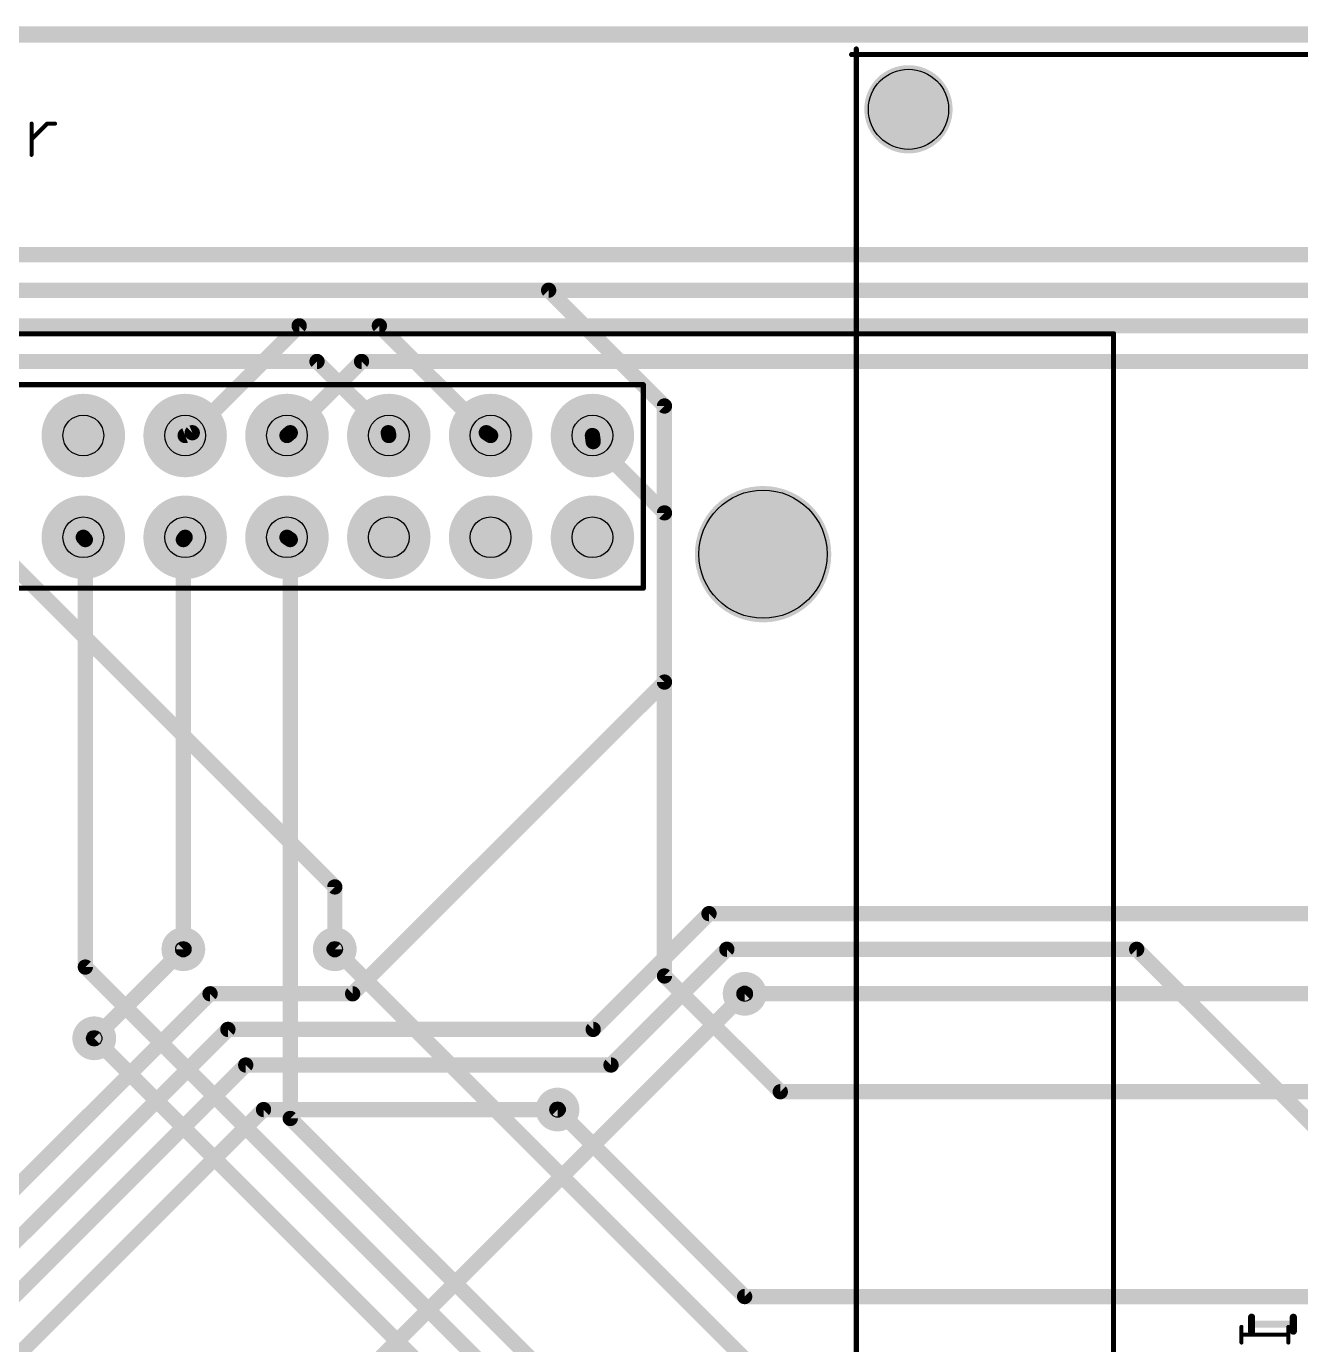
# Model space of a CAD drawing. Extents: x -15 to 99, y 4 to 73.
# Drawn here: x 26.98 to 58.76, y 39.69 to 72.59 of the extents above; entities that cross this region are included whole.
import ezdxf

# ---------------------------------------------------------------- set-up
doc = ezdxf.new("R2010")
doc.units = 0
for name, color, linetype in [('1', 22, 'CONTINUOUS'), ('112', 253, 'CONTINUOUS'), ('16', 175, 'CONTINUOUS'), ('17', 82, 'CONTINUOUS'), ('18', 82, 'CONTINUOUS'), ('20', 7, 'CONTINUOUS'), ('21', 253, 'CONTINUOUS'), ('29', 253, 'CONTINUOUS'), ('30', 253, 'CONTINUOUS'), ('44', 253, 'CONTINUOUS')]:
    doc.layers.add(name, color=color, linetype=linetype)

# ---------------------------------------------------------------- blocks, each defined once
blk = doc.blocks.new('ROUNDP')
at = {"const_width": 0.5}
blk.add_lwpolyline([(0, -0.25, 1), (0, 0.25, 1), (0, -0.25)], format="xyb", dxfattribs=at)
blk = doc.blocks.new('ROUNDV')
at = {"const_width": 0.5}
blk.add_lwpolyline([(0, -0.25, 1), (0, 0.25, 1), (0, -0.25)], format="xyb", dxfattribs=at)

msp = doc.modelspace()

# ---------------------------------------------------------------- linework, layer by layer
at = {"layer": '1'}
for points, const_width in [([(93.98, 72.39), (5.08, 72.39)], 0.4064), ([(20.2248, 66.8972), (67.7863, 66.8972)], 0.381), ([(24.4475, 66.0083), (72.4535, 66.0083)], 0.381), ([(31.115, 62.4523), (33.782, 65.1193)], 0.381), ([(33.782, 65.1193), (63.7858, 65.1193)], 0.381), ([(35.3377, 64.2302), (33.5598, 62.4523)], 0.381), ([(63.3413, 64.2302), (35.3377, 64.2302)], 0.381), ([(31.115, 62.4523), (30.9372, 62.3824)], 0.381), ([(33.5598, 62.4523), (33.4772, 62.3824)], 0.381), ([(41.1163, 62.23), (41.0972, 62.3824)], 0.381), ([(41.1163, 62.23), (42.8942, 60.452)], 0.381), ([(42.8942, 60.452), (42.8942, 56.2293)], 0.381), ([(26.0033, 59.7853), (34.671, 51.1175)], 0.381), ([(42.8942, 56.2293), (35.1155, 48.4505)], 0.381), ([(34.671, 51.1175), (34.671, 49.5618)], 0.381), ([(44.0055, 50.4507), (41.1163, 47.5615)], 0.381), ([(62.8968, 50.4507), (44.0055, 50.4507)], 0.381), ([(30.8928, 49.5618), (28.6703, 47.3392)], 0.381), ([(44.45, 49.5618), (41.5607, 46.6725)], 0.381), ([(54.6735, 49.5618), (44.45, 49.5618)], 0.381), ([(69.7865, 34.4488), (54.6735, 49.5618)], 0.381), ([(44.8945, 48.4505), (16.4465, 20.0025)], 0.381), ([(31.5595, 48.4505), (23.7808, 40.6718)], 0.381), ([(35.1155, 48.4505), (31.5595, 48.4505)], 0.381), ([(32.004, 47.5615), (12.6683, 28.2258)], 0.381), ([(41.1163, 47.5615), (32.004, 47.5615)], 0.381), ([(32.4485, 46.6725), (13.5572, 27.7813)], 0.381), ([(41.5607, 46.6725), (32.4485, 46.6725)], 0.381), ([(22.8918, 35.56), (32.893, 45.5613)], 0.381), ([(32.893, 45.5613), (40.2273, 45.5613)], 0.381)]:
    msp.add_lwpolyline(points, dxfattribs=dict(at, const_width=const_width))
at = {"layer": '1', "const_width": 0.1905}
for points in [[(33.782, 65.2145, 1), (33.782, 65.024)], [(33.8494, 65.0519, 1), (33.7146, 65.1866)], [(35.3377, 64.3255, 1), (35.3377, 64.135)], [(35.4051, 64.1629, 1), (35.2704, 64.2976)], [(30.9024, 62.4711, 1), (30.972, 62.2937)], [(31.0476, 62.5196, 1), (31.1824, 62.3849)], [(31.1498, 62.3636, 1), (31.0802, 62.5409)], [(33.4157, 62.4551, 1), (33.5387, 62.3097)], [(33.4924, 62.5196, 1), (33.6271, 62.3849)], [(33.6213, 62.3795, 1), (33.4982, 62.525)], [(41.1917, 62.3942, 1), (41.0027, 62.3706)], [(41.1836, 62.2974, 1), (41.0489, 62.1626)], [(41.0217, 62.2182, 1), (41.2108, 62.2418)], [(42.9895, 60.452, 1), (42.799, 60.452)], [(42.8269, 60.3846, 1), (42.9616, 60.5194)], [(42.799, 56.2293, 1), (42.9895, 56.2293)], [(42.9616, 56.1619, 1), (42.8269, 56.2966)], [(34.7662, 51.1175, 1), (34.5757, 51.1175)], [(34.6036, 51.0501, 1), (34.7384, 51.1849)], [(44.0055, 50.546, 1), (44.0055, 50.3555)], [(44.0729, 50.3834, 1), (43.9381, 50.5181)], [(30.9601, 49.4944, 1), (30.8254, 49.6291)], [(44.45, 49.657, 1), (44.45, 49.4665)], [(44.5174, 49.4944, 1), (44.3826, 49.6291)], [(54.7409, 49.6291, 1), (54.6061, 49.4944)], [(54.6735, 49.4665, 1), (54.6735, 49.657)], [(34.5757, 49.5618, 1), (34.7662, 49.5618)], [(31.5595, 48.5458, 1), (31.5595, 48.3553)], [(31.6269, 48.3831, 1), (31.4921, 48.5179)], [(35.0481, 48.5179, 1), (35.1829, 48.3831)], [(35.1155, 48.3553, 1), (35.1155, 48.5458)], [(44.9619, 48.3831, 1), (44.8271, 48.5179)], [(32.004, 47.6568, 1), (32.004, 47.4663)], [(32.0714, 47.4941, 1), (31.9366, 47.6289)], [(41.0489, 47.6289, 1), (41.1836, 47.4941)], [(41.1163, 47.4663, 1), (41.1163, 47.6568)], [(28.6029, 47.4066, 1), (28.7376, 47.2719)], [(32.4485, 46.7677, 1), (32.4485, 46.5772)], [(32.5159, 46.6051, 1), (32.3811, 46.7399)], [(41.4934, 46.7399, 1), (41.6281, 46.6051)], [(41.5607, 46.5772, 1), (41.5607, 46.7677)], [(32.893, 45.6565, 1), (32.893, 45.466)], [(32.9604, 45.4939, 1), (32.8256, 45.6286)], [(40.2273, 45.466, 1), (40.2273, 45.6565)]]:
    msp.add_lwpolyline(points, format="xyb", dxfattribs=at)
at = {"layer": '112'}
for points, const_width in [([(27.1067, 69.3865), (27.1067, 70.1661)], 0.1016), ([(27.1067, 69.7763), (27.4965, 70.1661)], 0.1016), ([(27.4965, 70.1661), (27.6914, 70.1661)], 0.1016), ([(57.5392, 40.0313), (57.5392, 40.3787)], 0.1778), ([(58.5815, 40.0313), (58.5815, 40.3787)], 0.1778), ([(58.5815, 40.205), (57.5392, 40.205)], 0.1778)]:
    msp.add_lwpolyline(points, dxfattribs=dict(at, const_width=const_width))
for points, const_width in [([(27.1321, 70.1661, 1), (27.0813, 70.1661)], 0.0508), ([(27.4965, 70.1915, 1), (27.4965, 70.1407)], 0.0508), ([(27.5144, 70.1482, 1), (27.4785, 70.1841)], 0.0508), ([(27.6914, 70.1407, 1), (27.6914, 70.1915)], 0.0508), ([(27.0887, 69.7943, 1), (27.1246, 69.7584)], 0.0508), ([(27.0813, 69.3865, 1), (27.1321, 69.3865)], 0.0508), ([(57.5837, 40.3787, 1), (57.4948, 40.3787)], 0.0889), ([(58.626, 40.3787, 1), (58.5371, 40.3787)], 0.0889), ([(57.5392, 40.2494, 1), (57.5392, 40.1605)], 0.0889), ([(58.5815, 40.1605, 1), (58.5815, 40.2494)], 0.0889), ([(57.4948, 40.0313, 1), (57.5837, 40.0313)], 0.0889), ([(58.5371, 40.0313, 1), (58.626, 40.0313)], 0.0889)]:
    msp.add_lwpolyline(points, format="xyb", dxfattribs=dict(at, const_width=const_width))
at = {"layer": '16'}
for points, const_width in [([(95.25, 72.39), (5.08, 72.39)], 0.4064), ([(40.005, 66.0083), (15.113, 66.0083)], 0.381), ([(42.8942, 63.119), (40.005, 66.0083)], 0.381), ([(35.7823, 65.1193), (17.1133, 65.1193)], 0.381), ([(38.4492, 62.4523), (35.7823, 65.1193)], 0.381), ([(34.2265, 64.2302), (17.5578, 64.2302)], 0.381), ([(36.0045, 62.4523), (34.2265, 64.2302)], 0.381), ([(42.8942, 48.895), (42.8942, 63.119)], 0.381), ([(36.0045, 62.4523), (36.0172, 62.3824)], 0.381), ([(38.4492, 62.4523), (38.5572, 62.3824)], 0.381), ([(28.448, 59.7853), (28.3972, 59.8424)], 0.381), ([(28.448, 59.7853), (28.448, 49.1173)], 0.381), ([(30.8928, 59.7853), (30.9372, 59.8424)], 0.381), ([(30.8928, 59.7853), (30.8928, 49.5618)], 0.381), ([(33.5598, 59.7853), (33.4772, 59.8424)], 0.381), ([(33.5598, 59.7853), (33.5598, 45.339)], 0.381), ([(34.671, 49.5618), (58.2295, 26.0033)], 0.381), ([(28.448, 49.1173), (49.784, 27.7813)], 0.381), ([(45.7835, 46.0057), (42.8942, 48.895)], 0.381), ([(67.7863, 48.4505), (44.8945, 48.4505)], 0.381), ([(28.6703, 47.3392), (48.895, 27.1145)], 0.381), ([(73.3425, 46.0057), (45.7835, 46.0057)], 0.381), ([(40.2273, 45.5613), (44.8945, 40.894)], 0.381), ([(33.5598, 45.339), (56.4515, 22.4473)], 0.381), ([(44.8945, 40.894), (70.8978, 40.894)], 0.381)]:
    msp.add_lwpolyline(points, dxfattribs=dict(at, const_width=const_width))
at = {"layer": '16', "const_width": 0.1905}
for points in [[(40.0724, 66.0756, 1), (39.9376, 65.9409)], [(40.005, 65.913, 1), (40.005, 66.1035)], [(35.8496, 65.1866, 1), (35.7149, 65.0519)], [(35.7823, 65.024, 1), (35.7823, 65.2145)], [(34.2939, 64.2976, 1), (34.1591, 64.1629)], [(34.2265, 64.135, 1), (34.2265, 64.3255)], [(42.9895, 63.119, 1), (42.799, 63.119)], [(42.8269, 63.0516, 1), (42.9616, 63.1864)], [(36.0982, 62.4693, 1), (35.9108, 62.4352)], [(35.9371, 62.3849, 1), (36.0719, 62.5196)], [(38.501, 62.5322, 1), (38.3975, 62.3723)], [(38.3819, 62.3849, 1), (38.5166, 62.5196)], [(38.5055, 62.3024, 1), (38.6089, 62.4624)], [(35.9235, 62.3654, 1), (36.1109, 62.3994)], [(28.4684, 59.9057, 1), (28.326, 59.7791)], [(28.5433, 59.7853, 1), (28.3528, 59.7853)], [(28.3768, 59.722, 1), (28.5192, 59.8485)], [(30.988, 59.7853, 1), (30.7975, 59.7853)], [(30.8176, 59.8437, 1), (30.9679, 59.7268)], [(31.0124, 59.7839, 1), (30.862, 59.9009)], [(33.5314, 59.9207, 1), (33.423, 59.7641)], [(33.655, 59.7853, 1), (33.4645, 59.7853)], [(33.5055, 59.7069, 1), (33.614, 59.8636)], [(34.7384, 49.6291, 1), (34.6036, 49.4944)], [(30.7975, 49.5618, 1), (30.988, 49.5618)], [(28.5154, 49.1846, 1), (28.3806, 49.0499)], [(28.3528, 49.1173, 1), (28.5433, 49.1173)], [(42.9616, 48.9624, 1), (42.8269, 48.8276)], [(42.799, 48.895, 1), (42.9895, 48.895)], [(44.8945, 48.5458, 1), (44.8945, 48.3553)], [(28.7376, 47.4066, 1), (28.6029, 47.2719)], [(45.7835, 46.101, 1), (45.7835, 45.9105)], [(45.7161, 45.9384, 1), (45.8509, 46.0731)], [(40.2946, 45.6286, 1), (40.1599, 45.4939)], [(33.6271, 45.4064, 1), (33.4924, 45.2716)], [(33.4645, 45.339, 1), (33.655, 45.339)], [(44.8945, 40.9893, 1), (44.8945, 40.7988)], [(44.8271, 40.8266, 1), (44.9619, 40.9614)]]:
    msp.add_lwpolyline(points, format="xyb", dxfattribs=at)
at = {"layer": '20'}
for points, const_width in [([(93.98, 72.39), (5.08, 72.39)], 0.254), ([(47.6792, 71.2675), (47.6792, 71.4161)], 0.127), ([(47.6792, 71.4161), (47.6792, 71.2675)], 0.127)]:
    msp.add_lwpolyline(points, dxfattribs=dict(at, const_width=const_width))
at = {"layer": '20', "const_width": 0.0635}
for points in [[(47.711, 71.4161, 1), (47.6475, 71.4161)], [(47.711, 71.4161, 1), (47.6475, 71.4161)], [(47.6475, 71.2675, 1), (47.711, 71.2675)], [(47.6475, 71.2675, 1), (47.711, 71.2675)]]:
    msp.add_lwpolyline(points, format="xyb", dxfattribs=at)
at = {"layer": '20'}
for centre, radius in [((48.9806, 70.5229), 1), ((45.3537, 59.4209), 1.6)]:
    msp.add_circle(centre, radius, dxfattribs=at)
at = {"layer": '21'}
for points, const_width in [([(47.6792, 31.2613), (47.6792, 72.0295)], 0.127), ([(47.5621, 71.8891), (70.2009, 71.8891)], 0.127), ([(54.0972, 64.9224), (-12.0968, 64.9224)], 0.127), ([(54.0972, 14.1224), (54.0972, 64.9224)], 0.127), ([(42.3672, 63.6524), (16.9672, 63.6524)], 0.127), ([(42.3672, 58.5724), (42.3672, 63.6524)], 0.127), ([(16.9672, 58.5724), (42.3672, 58.5724)], 0.127), ([(57.2865, 39.7474), (57.2865, 40.1372)], 0.1016), ([(58.4559, 39.7474), (58.4559, 40.1372)], 0.1016), ([(58.4559, 39.9423), (57.2865, 39.9423)], 0.1016)]:
    msp.add_lwpolyline(points, dxfattribs=dict(at, const_width=const_width))
for points, const_width in [([(47.711, 72.0295, 1), (47.6475, 72.0295)], 0.0635), ([(47.5621, 71.9208, 1), (47.5621, 71.8573)], 0.0635), ([(54.129, 64.9224, 1), (54.0654, 64.9224)], 0.0635), ([(54.0972, 64.8906, 1), (54.0972, 64.9541)], 0.0635), ([(42.399, 63.6524, 1), (42.3355, 63.6524)], 0.0635), ([(42.3672, 63.6206, 1), (42.3672, 63.6842)], 0.0635), ([(42.3355, 58.5724, 1), (42.399, 58.5724)], 0.0635), ([(42.3672, 58.5406, 1), (42.3672, 58.6042)], 0.0635), ([(57.3119, 40.1372, 1), (57.2611, 40.1372)], 0.0508), ([(58.4813, 40.1372, 1), (58.4305, 40.1372)], 0.0508), ([(57.2865, 39.9677, 1), (57.2865, 39.9169)], 0.0508), ([(58.4559, 39.9169, 1), (58.4559, 39.9677)], 0.0508), ([(57.2611, 39.7474, 1), (57.3119, 39.7474)], 0.0508), ([(58.4305, 39.7474, 1), (58.4813, 39.7474)], 0.0508)]:
    msp.add_lwpolyline(points, format="xyb", dxfattribs=dict(at, const_width=const_width))
at = {"layer": '29'}
for points, const_width in [([(48.9806, 69.9721, 1), (48.9806, 71.0737, 1), (48.9806, 69.9721)], 1.1016), ([(45.3537, 58.5701, 1), (45.3537, 60.2717, 1), (45.3537, 58.5701)], 1.7016)]:
    msp.add_lwpolyline(points, format="xyb", dxfattribs=dict(at, const_width=const_width))
at = {"layer": '30'}
for points, const_width in [([(48.9806, 69.9721, 1), (48.9806, 71.0737, 1), (48.9806, 69.9721)], 1.1016), ([(45.3537, 58.5701, 1), (45.3537, 60.2717, 1), (45.3537, 58.5701)], 1.7016)]:
    msp.add_lwpolyline(points, format="xyb", dxfattribs=dict(at, const_width=const_width))
at = {"layer": '44'}
for centre, radius in [((28.3972, 62.3824), 0.508), ((30.9372, 62.3824), 0.508), ((33.4772, 62.3824), 0.508), ((36.0172, 62.3824), 0.508), ((38.5572, 62.3824), 0.508), ((41.0972, 62.3824), 0.508), ((28.3972, 59.8424), 0.508), ((30.9372, 59.8424), 0.508), ((33.4772, 59.8424), 0.508), ((36.0172, 59.8424), 0.508), ((38.5572, 59.8424), 0.508), ((41.0972, 59.8424), 0.508), ((30.8928, 49.5618), 0.1905), ((34.671, 49.5618), 0.1905), ((44.8945, 48.4505), 0.1905), ((28.6703, 47.3392), 0.1905), ((40.2273, 45.5613), 0.1905)]:
    msp.add_circle(centre, radius, dxfattribs=at)

# ---------------------------------------------------------------- block references
at = {"layer": '17', "xscale": 1.8796, "yscale": 1.8796, "rotation": 90}
for p in [(28.3972, 62.3824), (28.3972, 62.3824), (30.9372, 62.3824), (30.9372, 62.3824), (33.4772, 62.3824), (33.4772, 62.3824), (36.0172, 62.3824), (36.0172, 62.3824), (38.5572, 62.3824), (38.5572, 62.3824), (41.0972, 62.3824), (41.0972, 62.3824), (28.3972, 59.8424), (28.3972, 59.8424), (30.9372, 59.8424), (30.9372, 59.8424), (33.4772, 59.8424), (33.4772, 59.8424), (36.0172, 59.8424), (36.0172, 59.8424), (38.5572, 59.8424), (38.5572, 59.8424), (41.0972, 59.8424), (41.0972, 59.8424)]:
    msp.add_blockref('ROUNDP', p, dxfattribs=at)
at = {"layer": '18', "xscale": 0.889, "yscale": 0.889}
for p in [(30.8928, 49.5618), (30.8928, 49.5618), (34.671, 49.5618), (34.671, 49.5618), (44.8945, 48.4505), (44.8945, 48.4505), (28.6703, 47.3392), (28.6703, 47.3392), (40.2273, 45.5613), (40.2273, 45.5613)]:
    msp.add_blockref('ROUNDV', p, dxfattribs=at)
at = {"layer": '29', "xscale": 2.0828, "yscale": 2.0828, "rotation": 90}
for p in [(28.3972, 62.3824), (30.9372, 62.3824), (33.4772, 62.3824), (36.0172, 62.3824), (38.5572, 62.3824), (41.0972, 62.3824), (28.3972, 59.8424), (30.9372, 59.8424), (33.4772, 59.8424), (36.0172, 59.8424), (38.5572, 59.8424), (41.0972, 59.8424)]:
    msp.add_blockref('ROUNDP', p, dxfattribs=at)
at = {"layer": '29', "xscale": 1.0922, "yscale": 1.0922}
for p in [(30.8928, 49.5618), (34.671, 49.5618), (44.8945, 48.4505), (28.6703, 47.3392), (40.2273, 45.5613)]:
    msp.add_blockref('ROUNDV', p, dxfattribs=at)
at = {"layer": '30', "xscale": 2.0828, "yscale": 2.0828, "rotation": 90}
for p in [(28.3972, 62.3824), (30.9372, 62.3824), (33.4772, 62.3824), (36.0172, 62.3824), (38.5572, 62.3824), (41.0972, 62.3824), (28.3972, 59.8424), (30.9372, 59.8424), (33.4772, 59.8424), (36.0172, 59.8424), (38.5572, 59.8424), (41.0972, 59.8424)]:
    msp.add_blockref('ROUNDP', p, dxfattribs=at)
at = {"layer": '30', "xscale": 1.0922, "yscale": 1.0922}
for p in [(30.8928, 49.5618), (34.671, 49.5618), (44.8945, 48.4505), (28.6703, 47.3392), (40.2273, 45.5613)]:
    msp.add_blockref('ROUNDV', p, dxfattribs=at)

doc.saveas('drawing.dxf')
